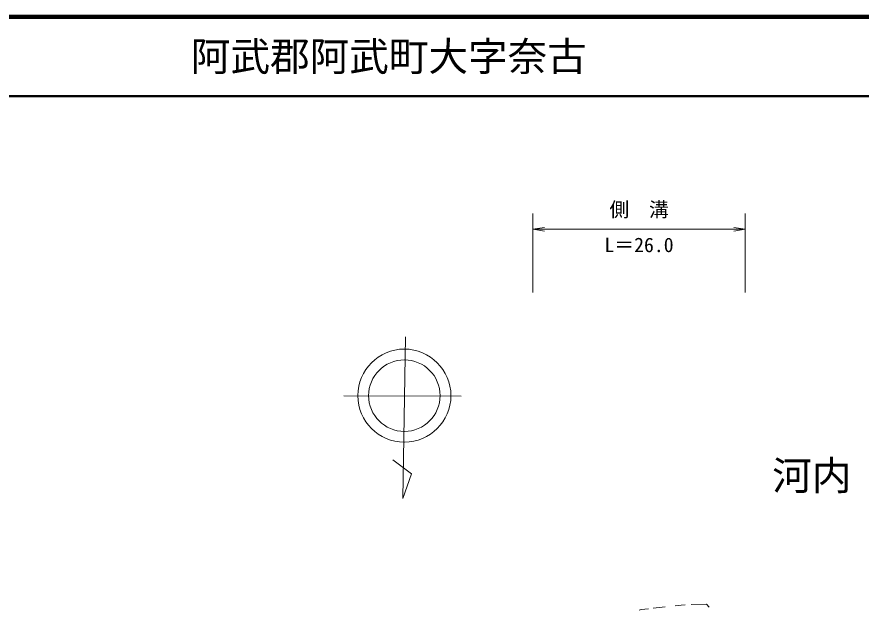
# Model space of a CAD drawing. Units: millimetres, scale not verified. Extents: x 40000 to 680000, y 20000 to 380000.
# Drawn here: x 383036 to 489679, y 305042 to 380000 of the extents above; entities that cross this region are included whole.
import ezdxf
from ezdxf.enums import TextEntityAlignment as Align

# ---------------------------------------------------------------- set-up
doc = ezdxf.new("R2010")
doc.units = ezdxf.units.MM
doc.header["$LTSCALE"] = 1000
for name, color, linetype, lineweight in [('M-BGD', 7, 'Continuous', 13), ('M-BMK-SRVR', 3, 'Continuous', 13), ('M-STR-HTXT', 7, 'Continuous', 13), ('M-STR-STR3', 7, 'Continuous', 13), ('M-TTL', 2, 'Continuous', 140), ('M-TTL-LINE', 7, 'Continuous', 50)]:
    doc.layers.add(name, color=color, linetype=linetype, lineweight=lineweight)
doc.layers.add('M-TTL-TXT', color=7, linetype='Continuous')
doc.styles.add('ＭＳ ゴシック', font='')
doc.styles.get('ＭＳ ゴシック').set_extended_font_data('MS Gothic')

# ---------------------------------------------------------------- blocks, each defined once
blk = doc.blocks.new('open_arrow')
at = {"color": 0, "linetype": 'Continuous', "lineweight": -2}
blk.add_lwpolyline([(7.5, 1.25), (0, 0), (7.5, -1.25)], dxfattribs=at)

msp = doc.modelspace()

# ---------------------------------------------------------------- linework, layer by layer
at = {"layer": 'M-BGD'}
for p, q in [((461655, 305042), (461885, 305114)), ((461885, 305114), (462818, 305219)), ((463425, 305288), (464909, 305455)), ((466174, 305597), (466938, 305683)), ((466938, 305683), (467444, 305703)), ((468219, 305733), (470159, 305809)), ((470159, 305809), (470480, 305435))]:
    msp.add_line(p, q, dxfattribs=at)
at = {"layer": 'M-BMK-SRVR'}
for p, q in [((432137, 339553), (431779, 319154)), ((439160, 332094), (424317, 332106)), ((432893, 322252), (430544, 324052)), ((431779, 319154), (432893, 322252))]:
    msp.add_line(p, q, dxfattribs=at)
for radius in [5885, 4520]:
    msp.add_circle((431981, 332140), radius, dxfattribs=at)
at = {"layer": 'M-STR-STR3'}
for p, q in [((448216, 345164), (448216, 355164)), ((475050, 355164), (475050, 345164)), ((448216, 353164), (475050, 353164))]:
    msp.add_line(p, q, dxfattribs=at)
at = {"layer": 'M-TTL'}
msp.add_line((680000, 380000), (40000, 380000), dxfattribs=at)
at = {"layer": 'M-TTL-LINE'}
msp.add_line((40000, 370000), (680000, 370000), dxfattribs=at)

# ---------------------------------------------------------------- block references
at = {"layer": 'M-STR-STR3', "xscale": 193, "yscale": 193}
msp.add_blockref('open_arrow', (448216, 353164), dxfattribs=at)
at = {"layer": 'M-STR-STR3', "xscale": 193, "yscale": 193, "rotation": 180}
msp.add_blockref('open_arrow', (475050, 353164), dxfattribs=at)

# ---------------------------------------------------------------- texts
at = {"layer": 'M-STR-HTXT', "style": 'ＭＳ ゴシック'}
msp.add_text('河内', height=3666, dxfattribs=at).set_placement((478453, 319112), align=Align.BOTTOM_LEFT)
at = {"layer": 'M-STR-STR3', "style": 'ＭＳ ゴシック'}
for s, p in [('側\u3000溝', (457883, 354196)), ('L＝26.0', (457258, 349723))]:
    msp.add_text(s, height=1833, dxfattribs=at).set_placement(p, align=Align.BOTTOM_LEFT)
at = {"layer": 'M-TTL-TXT', "style": 'ＭＳ ゴシック'}
msp.add_text('阿武郡阿武町大字奈古', height=3666, dxfattribs=at).set_placement((405024, 375000), align=Align.MIDDLE_LEFT)

doc.saveas('drawing.dxf')
